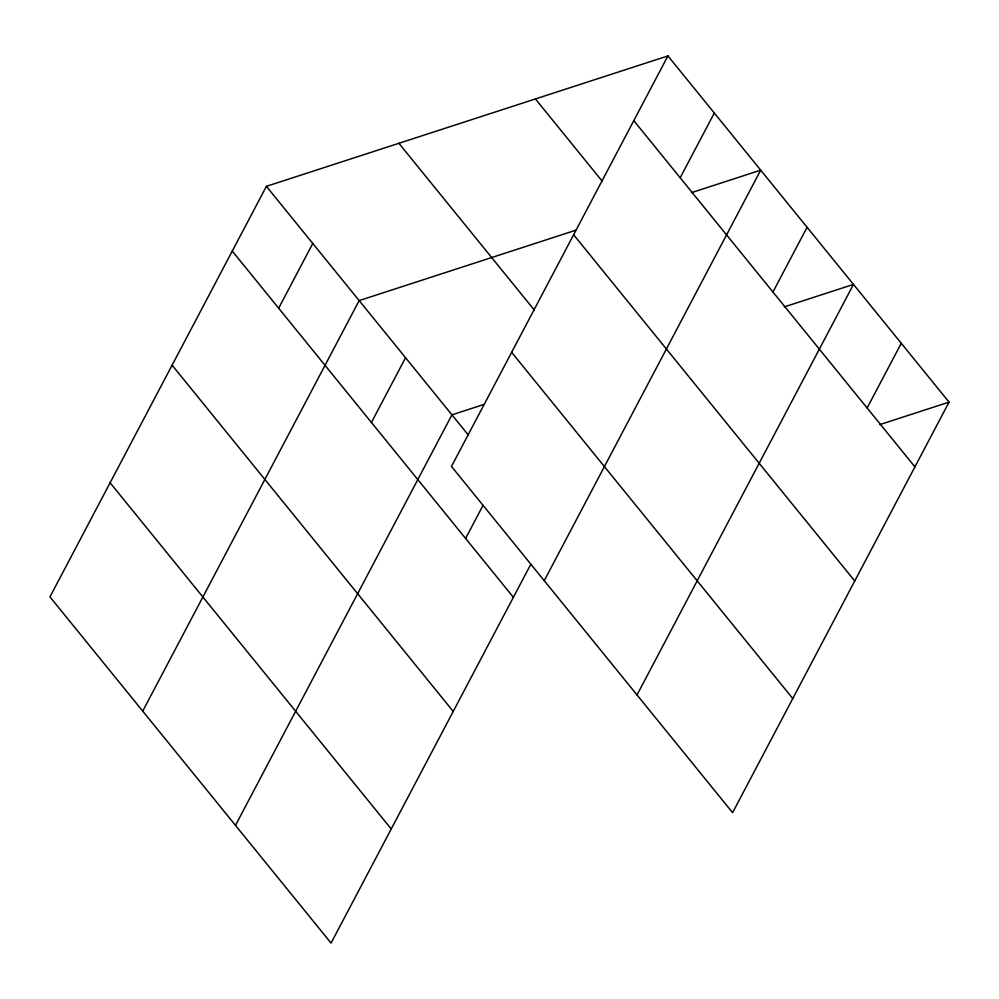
<?xml version="1.0" encoding="UTF-8"?>
<svg xmlns="http://www.w3.org/2000/svg" width="999" height="999" viewBox="0 0 999 999"><rect width="100%" height="100%" fill="white"/><g stroke="black" fill="none" stroke-linecap="round" stroke-linejoin="round"><path stroke-width="1.5" d="M667.931 55.907L451.473 466.433L732.604 812.662L949.05 402.122L667.931 55.907L266.396 186.338L49.95 596.878L331.069 943.093L530.819 564.235M278.659 308.204L312.787 243.469M142.72 711.126L359.165 300.599L576.261 230.07M371.428 422.452L405.557 357.717M235.489 825.374L451.935 414.847L484.328 404.32M465.596 538.436L483.029 505.382M680.182 177.772L714.31 113.037M544.243 580.694L760.701 170.155L691.495 192.645M772.951 292.02L807.08 227.285M637.025 694.942L853.471 284.415L784.265 306.893M867.132 408.004L901.26 343.269M879.857 424.6L949.05 402.122M633.791 120.642L914.922 466.858M535.427 98.951L602.097 181.069M573.626 234.753L854.757 580.981M398.901 143.294L534.19 309.915M511.638 352.322L792.769 698.551M266.396 186.338L468.519 435.264M232.268 251.074L513.386 597.302M172.103 365.184L453.221 711.413M110.115 482.767L391.233 828.983"/></g></svg>
